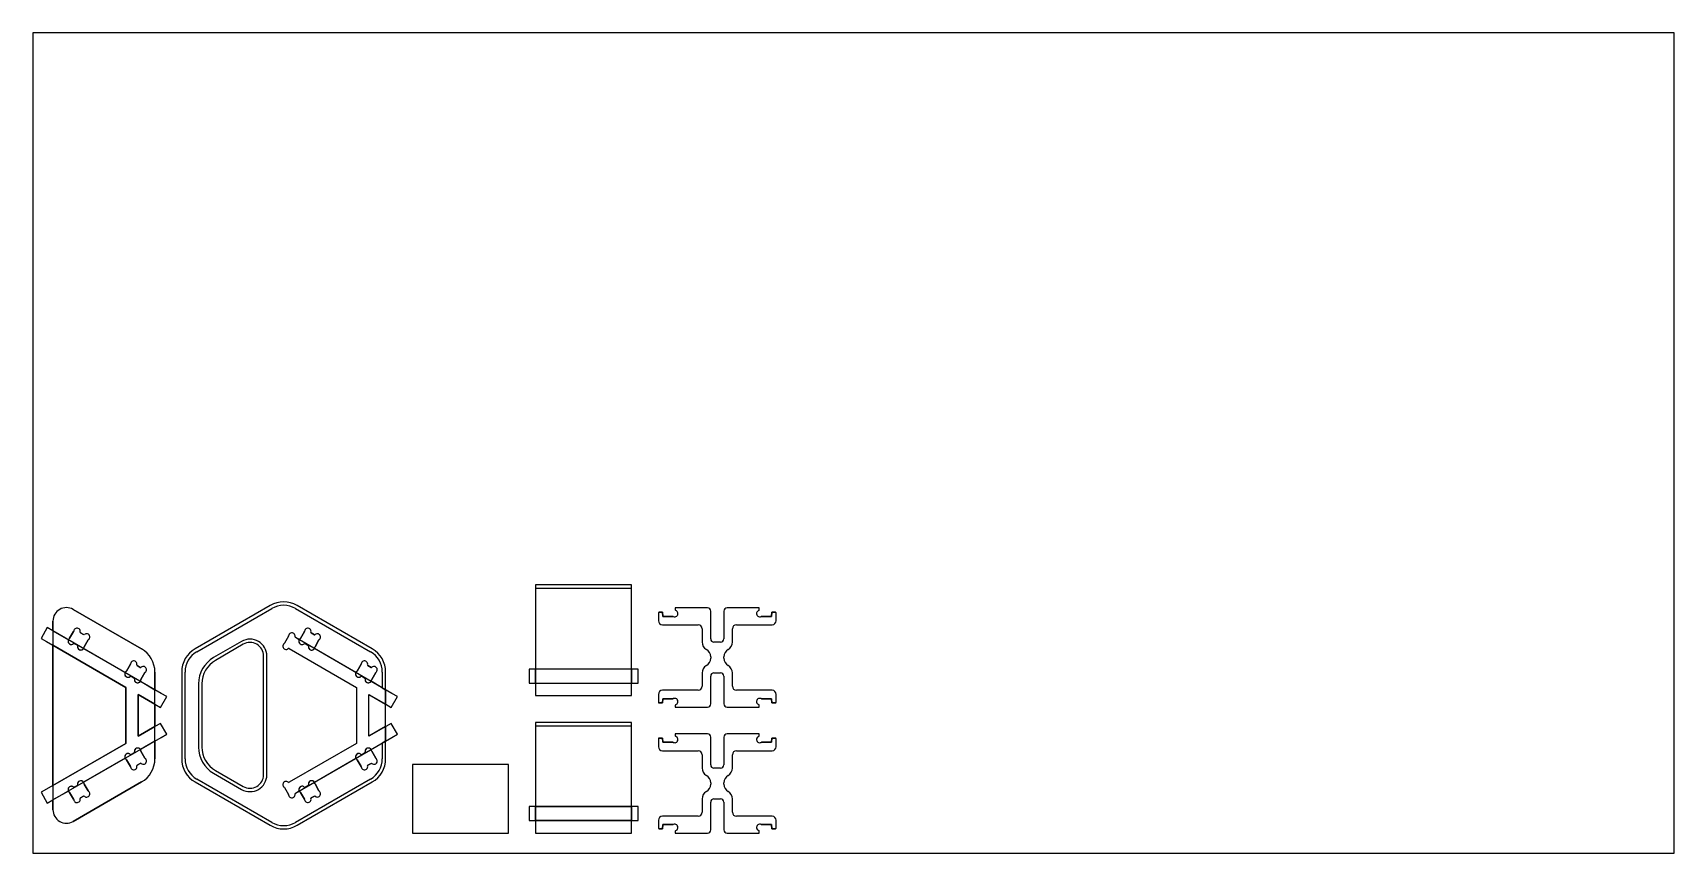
# Model space of a CAD drawing. Extents: x 0.2 to 96.2, y 0.1 to 48.1.
import ezdxf

# ---------------------------------------------------------------- set-up
doc = ezdxf.new("R2010")
doc.units = 0
doc.header["$MEASUREMENT"] = 0
doc.layers.get('0').update_dxf_attribs({"linetype": 'CONTINUOUS'})
for name, color, linetype in [('BOX_STOCK', 1, 'CONTINUOUS'), ('POCKETS', 171, 'CONTINUOUS'), ('PROFILES_INSIDE', 4, 'CONTINUOUS'), ('PROFILES_OUTSIDE', 6, 'CONTINUOUS')]:
    doc.layers.add(name, color=color, linetype=linetype)

msp = doc.modelspace()

# ---------------------------------------------------------------- linework, layer by layer
at = {"color": 7, "linetype": 'CONTINUOUS'}
for p, q in [((35.225, 15.818), (29.595, 15.818)), ((29.595, 15.818), (29.595, 15.621)), ((29.595, 15.621), (35.225, 15.621)), ((29.595, 15.621), (29.595, 10.89)), ((35.225, 15.621), (35.225, 15.818)), ((35.225, 10.89), (35.225, 15.621)), ((14.073, 14.613), (9.681, 12.077)), ((9.78, 11.906), (14.172, 14.442)), ((15.55, 14.442), (19.942, 11.906)), ((20.04, 12.077), (15.648, 14.613)), ((37.778, 14.467), (37.778, 14.363)), ((39.662, 14.467), (37.778, 14.467)), ((42.699, 14.467), (40.816, 14.467)), ((42.699, 14.363), (42.699, 14.467)), ((1.358, 13.128), (1.358, 13.703)), ((2.539, 14.385), (6.538, 12.077)), ((36.794, 14.181), (36.794, 13.719)), ((36.833, 14.221), (37.04, 14.221)), ((37.03, 13.482), (39.117, 13.482)), ((37.04, 14.221), (37.056, 13.974)), ((37.056, 13.974), (37.65, 13.974)), ((39.853, 12.659), (39.853, 14.276)), ((40.625, 14.276), (40.625, 12.659)), ((41.361, 13.482), (43.448, 13.482)), ((42.828, 13.974), (43.422, 13.974)), ((43.422, 13.974), (43.437, 14.221)), ((43.437, 14.221), (43.644, 14.221)), ((43.684, 13.719), (43.684, 14.181)), ((1.358, 13.128), (2.263, 12.606)), ((1.358, 13.128), (1.358, 12.279)), ((2.336, 12.689), (2.568, 13.092)), ((2.969, 13.009), (3.149, 12.905)), ((3.421, 12.599), (3.188, 12.196)), ((12.4, 12.51), (10.764, 11.565)), ((15.146, 12.815), (14.907, 12.4)), ((15.77, 12.603), (15.546, 12.732)), ((15.843, 12.686), (16.076, 13.089)), ((16.476, 13.006), (16.656, 12.902)), ((16.928, 12.597), (16.695, 12.194)), ((39.353, 13.246), (39.353, 12.468)), ((41.125, 12.468), (41.125, 13.246)), ((1.358, 4.076), (1.358, 12.279)), ((5.619, 9.819), (1.358, 12.279)), ((2.608, 12.383), (2.788, 12.279)), ((3.153, 12.092), (5.585, 10.687)), ((12.499, 12.34), (10.863, 11.395)), ((13.68, 4.697), (13.68, 11.658)), ((13.876, 4.697), (13.876, 11.658)), ((15.179, 12.095), (19.121, 9.819)), ((16.115, 12.38), (16.295, 12.277)), ((19.088, 10.687), (16.66, 12.089)), ((39.853, 11.602), (39.853, 11.526)), ((40.434, 12.468), (40.044, 12.468)), ((40.625, 11.526), (40.625, 11.602)), ((5.658, 10.77), (5.891, 11.173)), ((6.291, 11.09), (6.471, 10.986)), ((6.743, 10.681), (6.511, 10.278)), ((7.325, 10.713), (7.325, 9.683)), ((8.894, 10.713), (8.894, 5.642)), ((9.091, 5.642), (9.091, 10.713)), ((19.161, 10.77), (19.393, 11.173)), ((19.794, 11.09), (19.974, 10.986)), ((20.246, 10.681), (20.013, 10.278)), ((20.631, 10.713), (20.631, 9.797)), ((20.827, 9.683), (20.827, 10.713)), ((35.225, 10.89), (29.595, 10.89)), ((29.595, 10.065), (29.595, 10.89)), ((35.225, 10.89), (35.225, 10.065)), ((39.353, 10.66), (39.353, 9.882)), ((40.044, 10.66), (40.434, 10.66)), ((41.125, 9.882), (41.125, 10.66)), ((5.619, 6.536), (5.619, 9.819)), ((5.93, 10.465), (6.11, 10.361)), ((6.475, 10.174), (7.325, 9.683)), ((7.325, 8.834), (7.325, 9.683)), ((9.878, 10.031), (9.878, 6.324)), ((10.075, 10.031), (10.075, 6.324)), ((19.121, 9.819), (19.121, 6.536)), ((19.433, 10.465), (19.613, 10.361)), ((20.631, 9.797), (19.978, 10.174)), ((20.631, 9.797), (20.827, 9.683)), ((20.827, 9.683), (20.827, 8.834)), ((29.595, 10.065), (29.595, 9.337)), ((29.595, 10.065), (35.225, 10.065)), ((35.225, 9.337), (35.225, 10.065)), ((39.117, 9.646), (37.03, 9.646)), ((39.853, 8.852), (39.853, 10.469)), ((40.625, 10.469), (40.625, 8.852)), ((43.448, 9.646), (41.361, 9.646)), ((6.341, 9.402), (6.341, 6.953)), ((7.325, 8.834), (6.341, 9.402)), ((7.325, 8.834), (7.325, 7.521)), ((19.843, 9.402), (20.827, 8.834)), ((19.843, 6.953), (19.843, 9.402)), ((20.827, 7.521), (20.827, 8.834)), ((29.595, 9.337), (35.225, 9.337)), ((36.794, 9.41), (36.794, 8.947)), ((37.04, 8.908), (36.833, 8.908)), ((37.056, 9.154), (37.04, 8.908)), ((37.65, 9.154), (37.056, 9.154)), ((37.778, 8.765), (37.778, 8.661)), ((37.778, 8.661), (39.662, 8.661)), ((40.816, 8.661), (42.699, 8.661)), ((42.699, 8.661), (42.699, 8.765)), ((43.422, 9.154), (42.828, 9.154)), ((43.437, 8.908), (43.422, 9.154)), ((43.644, 8.908), (43.437, 8.908)), ((43.684, 8.947), (43.684, 9.41)), ((35.225, 7.768), (29.595, 7.768)), ((29.595, 7.768), (29.595, 7.571)), ((35.225, 7.571), (35.225, 7.768)), ((6.341, 6.953), (7.325, 7.521)), ((7.325, 6.672), (7.325, 7.521)), ((20.827, 7.521), (19.843, 6.953)), ((20.827, 7.521), (20.827, 6.672)), ((29.595, 7.571), (35.225, 7.571)), ((29.595, 7.571), (29.595, 2.84)), ((35.225, 2.84), (35.225, 7.571)), ((36.794, 6.807), (36.794, 6.345)), ((36.833, 6.847), (37.04, 6.847)), ((37.04, 6.847), (37.056, 6.601)), ((37.778, 7.093), (37.778, 6.989)), ((39.662, 7.093), (37.778, 7.093)), ((39.853, 5.285), (39.853, 6.902)), ((40.625, 6.902), (40.625, 5.285)), ((42.699, 7.093), (40.816, 7.093)), ((42.699, 6.989), (42.699, 7.093)), ((43.422, 6.601), (43.437, 6.847)), ((43.437, 6.847), (43.644, 6.847)), ((43.684, 6.345), (43.684, 6.807)), ((1.358, 4.076), (5.619, 6.536)), ((6.11, 5.994), (5.93, 5.89)), ((7.325, 6.672), (6.475, 6.181)), ((6.511, 6.077), (6.743, 5.674)), ((7.325, 6.672), (7.325, 5.642)), ((19.121, 6.536), (15.179, 4.26)), ((19.613, 5.994), (19.433, 5.89)), ((19.978, 6.181), (20.631, 6.558)), ((20.013, 6.077), (20.246, 5.674)), ((20.827, 6.672), (20.631, 6.558)), ((20.631, 6.558), (20.631, 5.642)), ((20.827, 5.642), (20.827, 6.672)), ((37.03, 6.108), (39.117, 6.108)), ((37.056, 6.601), (37.65, 6.601)), ((39.353, 5.872), (39.353, 5.094)), ((41.125, 5.094), (41.125, 5.872)), ((41.361, 6.108), (43.448, 6.108)), ((42.828, 6.601), (43.422, 6.601)), ((5.585, 5.667), (3.153, 4.263)), ((5.891, 5.181), (5.658, 5.584)), ((6.471, 5.368), (6.291, 5.264)), ((10.863, 4.96), (12.499, 4.015)), ((16.66, 4.266), (19.088, 5.667)), ((19.393, 5.181), (19.161, 5.584)), ((19.974, 5.368), (19.794, 5.264)), ((28.026, 5.295), (22.396, 5.295)), ((22.396, 5.295), (22.396, 1.288)), ((28.026, 1.288), (28.026, 5.295)), ((40.434, 5.094), (40.044, 5.094)), ((1.358, 4.076), (1.358, 3.227)), ((6.538, 4.278), (2.539, 1.97)), ((2.788, 4.075), (2.608, 3.972)), ((3.188, 4.158), (3.421, 3.755)), ((9.681, 4.278), (14.073, 1.742)), ((14.172, 1.913), (9.78, 4.448)), ((10.764, 4.789), (12.4, 3.845)), ((14.907, 3.954), (15.146, 3.54)), ((19.942, 4.448), (15.55, 1.913)), ((15.648, 1.742), (20.04, 4.278)), ((16.295, 4.078), (16.115, 3.974)), ((16.695, 4.161), (16.928, 3.758)), ((39.853, 4.228), (39.853, 4.152)), ((40.625, 4.152), (40.625, 4.228)), ((2.263, 3.749), (1.358, 3.227)), ((1.358, 2.651), (1.358, 3.227)), ((2.568, 3.263), (2.336, 3.666)), ((3.149, 3.45), (2.969, 3.346)), ((15.546, 3.623), (15.77, 3.752)), ((16.076, 3.266), (15.843, 3.669)), ((16.656, 3.453), (16.476, 3.349)), ((39.353, 3.286), (39.353, 2.508)), ((39.853, 1.478), (39.853, 3.095)), ((40.044, 3.286), (40.434, 3.286)), ((40.625, 3.095), (40.625, 1.478)), ((41.125, 2.508), (41.125, 3.286)), ((29.595, 2.84), (35.225, 2.84)), ((29.595, 2.015), (29.595, 2.84)), ((29.595, 2.015), (29.595, 1.288)), ((35.225, 2.015), (29.595, 2.015)), ((35.225, 2.84), (35.225, 2.015)), ((35.225, 1.288), (35.225, 2.015)), ((36.794, 2.036), (36.794, 1.573)), ((39.117, 2.272), (37.03, 2.272)), ((43.448, 2.272), (41.361, 2.272)), ((43.684, 1.573), (43.684, 2.036)), ((22.396, 1.288), (28.026, 1.288)), ((29.595, 1.288), (35.225, 1.288)), ((37.04, 1.534), (36.833, 1.534)), ((37.056, 1.78), (37.04, 1.534)), ((37.65, 1.78), (37.056, 1.78)), ((37.778, 1.391), (37.778, 1.288)), ((37.778, 1.288), (39.662, 1.288)), ((40.816, 1.288), (42.699, 1.288)), ((42.699, 1.288), (42.699, 1.391)), ((43.422, 1.78), (42.828, 1.78)), ((43.437, 1.534), (43.422, 1.78)), ((43.644, 1.534), (43.437, 1.534))]:
    msp.add_line(p, q, dxfattribs=at)
for centre, radius, start, end in [((2.146, 13.703), 0.787, 60, 180), ((14.861, 13.249), 1.575, 60, 120), ((14.861, 13.249), 1.378, 60, 120), ((39.662, 14.276), 0.191, 0, 90), ((40.816, 14.276), 0.191, 90, 180), ((36.833, 14.181), 0.0394, 90, 180), ((37.03, 13.719), 0.236, 180, 270), ((37.65, 13.935), 0.0394, 64.7126, 90), ((37.748, 14.143), 0.191, 244.7126, 72.45876), ((37.818, 14.363), 0.0394, 180, 252.45876), ((39.117, 13.246), 0.236, 0, 90), ((41.361, 13.246), 0.236, 90, 180), ((42.73, 14.143), 0.191, 107.54124, 295.2874), ((42.66, 14.363), 0.0394, 287.54124, 0), ((42.828, 13.935), 0.0394, 90, 115.2874), ((43.448, 13.719), 0.236, 270, 0), ((43.644, 14.181), 0.0394, 0, 90), ((2.433, 12.519), 0.191, 152.98451, 312.45876), ((2.433, 12.519), 0.191, 124.7126, 152.98451), ((2.302, 12.708), 0.0394, 304.7126, 330), ((2.534, 13.111), 0.0394, 330, 355.28738), ((2.764, 13.092), 0.191, 347.54124, 175.28738), ((2.989, 13.043), 0.0394, 167.54124, 240.00002), ((3.168, 12.939), 0.0394, 240.00002, 312.45876), ((3.324, 12.769), 0.191, 304.71263, 132.45876), ((3.455, 12.58), 0.0394, 124.71263, 150), ((12.892, 11.658), 0.984, 0, 120), ((15.112, 12.835), 0.0394, 330, 355.2874), ((15.341, 12.816), 0.191, 347.54124, 175.2874), ((15.566, 12.766), 0.0394, 167.54124, 240), ((15.94, 12.516), 0.191, 152.98451, 312.45876), ((15.94, 12.516), 0.191, 124.7126, 152.98451), ((15.809, 12.705), 0.0394, 304.7126, 330), ((16.042, 13.108), 0.0394, 330, 355.28738), ((16.271, 13.089), 0.191, 347.54124, 175.28738), ((16.496, 13.04), 0.0394, 167.54124, 240.00002), ((16.676, 12.936), 0.0394, 240.00002, 312.45876), ((16.831, 12.766), 0.191, 304.71263, 132.45876), ((16.962, 12.577), 0.0394, 124.71263, 150), ((40.044, 12.659), 0.191, 180, 270), ((40.434, 12.659), 0.191, 270, 0), ((2.588, 12.349), 0.0394, 60.00002, 132.45876), ((2.768, 12.245), 0.0394, 347.54124, 60.00002), ((2.993, 12.196), 0.191, 167.54124, 327.01547), ((2.993, 12.196), 0.191, 327.01547, 355.2874), ((3.222, 12.177), 0.0394, 150, 175.2874), ((5.75, 10.713), 1.575, 0, 60), ((10.469, 10.713), 1.575, 120, 180), ((10.469, 10.713), 1.378, 120, 180), ((11.65, 10.031), 1.772, 120, 180), ((12.892, 11.658), 0.787, 0, 120), ((15.004, 12.231), 0.191, 124.7126, 312.45876), ((14.873, 12.42), 0.0394, 304.7126, 330), ((15.159, 12.061), 0.0394, 60, 132.45876), ((16.095, 12.346), 0.0394, 60.00002, 132.45876), ((16.275, 12.242), 0.0394, 347.54124, 60.00002), ((16.5, 12.193), 0.191, 167.54124, 327.01547), ((16.5, 12.193), 0.191, 327.01547, 355.2874), ((16.729, 12.174), 0.0394, 150, 175.2874), ((19.253, 10.713), 1.378, 0, 60), ((19.253, 10.713), 1.575, 0, 60), ((39.853, 12.468), 0.5, 180, 240), ((39.353, 11.602), 0.5, 0, 60), ((41.125, 11.602), 0.5, 120, 180), ((40.625, 12.468), 0.5, 300, 0), ((5.755, 10.601), 0.191, 152.98451, 312.45876), ((5.755, 10.601), 0.191, 124.7126, 152.98451), ((5.624, 10.79), 0.0394, 304.7126, 330), ((5.857, 11.193), 0.0394, 330, 355.28738), ((6.086, 11.174), 0.191, 347.54124, 175.28738), ((6.311, 11.124), 0.0394, 167.54124, 240.00002), ((6.491, 11.021), 0.0394, 240.00002, 312.45876), ((6.646, 10.851), 0.191, 304.71263, 132.45876), ((6.777, 10.661), 0.0394, 124.71263, 150), ((11.65, 10.031), 1.575, 120, 180), ((19.258, 10.601), 0.191, 152.98451, 312.45876), ((19.258, 10.601), 0.191, 124.7126, 152.98451), ((19.127, 10.79), 0.0394, 304.7126, 330), ((19.359, 11.193), 0.0394, 330, 355.28738), ((19.589, 11.174), 0.191, 347.54124, 175.28738), ((19.813, 11.124), 0.0394, 167.54124, 240.00002), ((19.993, 11.021), 0.0394, 240.00002, 312.45876), ((20.149, 10.851), 0.191, 304.71263, 132.45876), ((20.28, 10.661), 0.0394, 124.71263, 150), ((39.853, 10.66), 0.5, 120, 180), ((39.353, 11.526), 0.5, 300, 0), ((40.044, 10.469), 0.191, 90, 180), ((40.434, 10.469), 0.191, 0, 90), ((41.125, 11.526), 0.5, 180, 240), ((40.625, 10.66), 0.5, 0, 60), ((5.911, 10.431), 0.0394, 60.00002, 132.45876), ((6.09, 10.327), 0.0394, 347.54124, 60.00002), ((6.315, 10.277), 0.191, 167.54124, 327.01547), ((6.315, 10.277), 0.191, 327.01547, 355.2874), ((6.545, 10.258), 0.0394, 150, 175.2874), ((19.413, 10.431), 0.0394, 60.00002, 132.45876), ((19.593, 10.327), 0.0394, 347.54124, 60.00002), ((19.818, 10.277), 0.191, 167.54124, 327.01547), ((19.818, 10.277), 0.191, 327.01547, 355.2874), ((20.047, 10.258), 0.0394, 150, 175.2874), ((37.03, 9.41), 0.236, 90, 180), ((39.117, 9.882), 0.236, 270, 0), ((41.361, 9.882), 0.236, 180, 270), ((43.448, 9.41), 0.236, 0, 90), ((36.833, 8.947), 0.0394, 180, 270), ((37.65, 9.193), 0.0394, 270, 295.2874), ((37.748, 8.985), 0.191, 287.54124, 115.2874), ((37.818, 8.765), 0.0394, 107.54124, 180), ((39.662, 8.852), 0.191, 270, 0), ((40.816, 8.852), 0.191, 180, 270), ((42.73, 8.985), 0.191, 64.7126, 252.45876), ((42.66, 8.765), 0.0394, 0, 72.45876), ((42.828, 9.193), 0.0394, 244.7126, 270), ((43.644, 8.947), 0.0394, 270, 0), ((36.833, 6.807), 0.0394, 90, 180), ((37.748, 6.769), 0.191, 244.7126, 72.45876), ((37.818, 6.989), 0.0394, 180, 252.45876), ((39.662, 6.902), 0.191, 0, 90), ((40.816, 6.902), 0.191, 90, 180), ((42.73, 6.769), 0.191, 107.54124, 295.2874), ((42.66, 6.989), 0.0394, 287.54124, 0), ((43.644, 6.807), 0.0394, 0, 90), ((5.755, 5.754), 0.191, 47.54124, 207.01547), ((5.911, 5.924), 0.0394, 227.54124, 300.00002), ((6.09, 6.028), 0.0394, 300.00002, 12.45876), ((6.315, 6.077), 0.191, 32.98451, 192.45876), ((6.315, 6.077), 0.191, 4.71263, 32.98451), ((6.545, 6.096), 0.0394, 184.71263, 210), ((11.65, 6.324), 1.772, 180, 240), ((11.65, 6.324), 1.575, 180, 240), ((19.258, 5.754), 0.191, 47.54124, 207.01547), ((19.413, 5.924), 0.0394, 227.54124, 300.00002), ((19.593, 6.028), 0.0394, 300.00002, 12.45876), ((19.818, 6.077), 0.191, 32.98451, 192.45876), ((19.818, 6.077), 0.191, 4.71263, 32.98451), ((20.047, 6.096), 0.0394, 184.71263, 210), ((37.03, 6.345), 0.236, 180, 270), ((37.65, 6.561), 0.0394, 64.7126, 90), ((39.117, 5.872), 0.236, 0, 90), ((41.361, 5.872), 0.236, 90, 180), ((42.828, 6.561), 0.0394, 90, 115.2874), ((43.448, 6.345), 0.236, 270, 0), ((5.755, 5.754), 0.191, 207.01547, 235.28738), ((5.624, 5.565), 0.0394, 30, 55.28738), ((5.857, 5.162), 0.0394, 4.7126, 30), ((6.086, 5.181), 0.191, 184.7126, 12.45876), ((6.311, 5.23), 0.0394, 120.00002, 192.45876), ((6.491, 5.334), 0.0394, 47.54124, 120.00002), ((6.646, 5.504), 0.191, 227.54124, 55.2874), ((5.75, 5.642), 1.575, 300, 0), ((6.777, 5.693), 0.0394, 210, 235.2874), ((10.469, 5.642), 1.575, 180, 240), ((10.469, 5.642), 1.378, 180, 240), ((19.258, 5.754), 0.191, 207.01547, 235.28738), ((19.127, 5.565), 0.0394, 30, 55.28738), ((19.359, 5.162), 0.0394, 4.7126, 30), ((19.589, 5.181), 0.191, 184.7126, 12.45876), ((19.813, 5.23), 0.0394, 120.00002, 192.45876), ((19.253, 5.642), 1.378, 300, 0), ((19.993, 5.334), 0.0394, 47.54124, 120.00002), ((20.149, 5.504), 0.191, 227.54124, 55.2874), ((19.253, 5.642), 1.575, 300, 0), ((20.28, 5.693), 0.0394, 210, 235.2874), ((39.853, 5.094), 0.5, 180, 240), ((40.044, 5.285), 0.191, 180, 270), ((40.434, 5.285), 0.191, 270, 0), ((40.625, 5.094), 0.5, 300, 0), ((2.433, 3.836), 0.191, 47.54124, 207.01547), ((2.588, 4.006), 0.0394, 227.54124, 300.00002), ((2.768, 4.109), 0.0394, 300.00002, 12.45876), ((2.993, 4.159), 0.191, 32.98451, 192.45876), ((2.993, 4.159), 0.191, 4.71263, 32.98451), ((3.222, 4.178), 0.0394, 184.71263, 210), ((12.892, 4.697), 0.984, 240, 0), ((12.892, 4.697), 0.787, 240, 0), ((15.004, 4.124), 0.191, 47.54124, 235.2874), ((14.873, 3.935), 0.0394, 30, 55.2874), ((15.159, 4.294), 0.0394, 227.54124, 300), ((15.94, 3.839), 0.191, 47.54124, 207.01547), ((16.095, 4.008), 0.0394, 227.54124, 300.00002), ((16.275, 4.112), 0.0394, 300.00002, 12.45876), ((16.5, 4.162), 0.191, 32.98451, 192.45876), ((16.5, 4.162), 0.191, 4.71263, 32.98451), ((16.729, 4.181), 0.0394, 184.71263, 210), ((39.353, 4.228), 0.5, 0, 60), ((39.353, 4.152), 0.5, 300, 0), ((41.125, 4.228), 0.5, 120, 180), ((41.125, 4.152), 0.5, 180, 240), ((2.433, 3.836), 0.191, 207.01547, 235.28738), ((2.302, 3.647), 0.0394, 30, 55.28738), ((2.534, 3.244), 0.0394, 4.7126, 30), ((2.764, 3.262), 0.191, 184.7126, 12.45876), ((2.989, 3.312), 0.0394, 120.00002, 192.45876), ((3.168, 3.416), 0.0394, 47.54124, 120.00002), ((3.324, 3.586), 0.191, 227.54124, 55.2874), ((3.455, 3.775), 0.0394, 210, 235.2874), ((15.112, 3.52), 0.0394, 4.7126, 30), ((15.341, 3.539), 0.191, 184.7126, 12.45876), ((15.566, 3.589), 0.0394, 120, 192.45876), ((15.94, 3.839), 0.191, 207.01547, 235.28738), ((15.809, 3.649), 0.0394, 30, 55.28738), ((16.042, 3.246), 0.0394, 4.7126, 30), ((16.271, 3.265), 0.191, 184.7126, 12.45876), ((16.496, 3.315), 0.0394, 120.00002, 192.45876), ((16.676, 3.419), 0.0394, 47.54124, 120.00002), ((16.831, 3.589), 0.191, 227.54124, 55.2874), ((16.962, 3.778), 0.0394, 210, 235.2874), ((39.853, 3.286), 0.5, 120, 180), ((40.044, 3.095), 0.191, 90, 180), ((40.434, 3.095), 0.191, 0, 90), ((40.625, 3.286), 0.5, 0, 60), ((2.146, 2.651), 0.787, 180, 300), ((37.03, 2.036), 0.236, 90, 180), ((39.117, 2.508), 0.236, 270, 0), ((41.361, 2.508), 0.236, 180, 270), ((43.448, 2.036), 0.236, 0, 90), ((14.861, 3.106), 1.575, 240, 300), ((14.861, 3.106), 1.378, 240, 300), ((36.833, 1.573), 0.0394, 180, 270), ((37.65, 1.819), 0.0394, 270, 295.2874), ((37.748, 1.611), 0.191, 287.54124, 115.2874), ((37.818, 1.391), 0.0394, 107.54124, 180), ((39.662, 1.478), 0.191, 270, 0), ((40.816, 1.478), 0.191, 180, 270), ((42.73, 1.611), 0.191, 64.7126, 252.45876), ((42.66, 1.391), 0.0394, 0, 72.45876), ((42.828, 1.819), 0.0394, 244.7126, 270), ((43.644, 1.573), 0.0394, 270, 0)]:
    msp.add_arc(centre, radius, start, end, dxfattribs=at)
at = {"layer": 'BOX_STOCK'}
for p, q in [((96.243, 48.141), (0.18, 48.141)), ((0.18, 48.141), (0.18, 0.109)), ((96.243, 0.109), (96.243, 48.141)), ((0.18, 0.109), (96.243, 0.109))]:
    msp.add_line(p, q, dxfattribs=at)
at = {"layer": 'POCKETS'}
for p, q in [((1.029, 13.318), (0.661, 12.681)), ((0.661, 12.681), (0.986, 12.494)), ((0.986, 12.494), (5.619, 9.819)), ((1.353, 13.131), (1.029, 13.318)), ((7.698, 9.468), (1.353, 13.131)), ((15.146, 12.815), (14.907, 12.4)), ((21.2, 9.468), (15.546, 12.732)), ((15.179, 12.095), (19.121, 9.819)), ((35.6, 10.89), (29.22, 10.89)), ((29.22, 10.89), (29.22, 10.065)), ((35.6, 10.065), (35.6, 10.89)), ((5.619, 9.819), (5.619, 6.536)), ((19.121, 9.819), (19.121, 6.536)), ((29.22, 10.065), (35.6, 10.065)), ((6.341, 9.402), (7.33, 8.831)), ((6.341, 6.953), (6.341, 9.402)), ((7.33, 8.831), (7.655, 8.643)), ((7.655, 8.643), (8.023, 9.28)), ((8.023, 9.28), (7.698, 9.468)), ((19.843, 6.953), (19.843, 9.402)), ((19.843, 9.402), (20.832, 8.831)), ((20.832, 8.831), (21.157, 8.643)), ((21.157, 8.643), (21.525, 9.28)), ((21.525, 9.28), (21.2, 9.468)), ((7.655, 7.711), (7.33, 7.524)), ((8.023, 7.075), (7.655, 7.711)), ((21.157, 7.711), (20.832, 7.524)), ((21.525, 7.074), (21.157, 7.711)), ((1.353, 3.224), (7.698, 6.887)), ((7.33, 7.524), (6.341, 6.953)), ((7.698, 6.887), (8.023, 7.075)), ((15.546, 3.623), (21.2, 6.887)), ((20.832, 7.524), (19.843, 6.953)), ((21.2, 6.887), (21.525, 7.074)), ((5.619, 6.536), (0.986, 3.861)), ((19.121, 6.536), (15.179, 4.26)), ((0.986, 3.861), (0.661, 3.674)), ((14.907, 3.954), (15.146, 3.54)), ((0.661, 3.674), (1.029, 3.037)), ((1.029, 3.037), (1.353, 3.224)), ((35.6, 2.84), (29.22, 2.84)), ((29.22, 2.84), (29.22, 2.015)), ((29.22, 2.015), (35.6, 2.015)), ((35.6, 2.015), (35.6, 2.84))]:
    msp.add_line(p, q, dxfattribs=at)
for centre, radius, start, end in [((15.112, 12.835), 0.0394, 330, 355.2874), ((15.341, 12.816), 0.191, 347.54124, 175.2874), ((15.566, 12.766), 0.0394, 167.54124, 240), ((15.004, 12.231), 0.191, 124.7126, 312.45876), ((14.873, 12.42), 0.0394, 304.7126, 330), ((15.159, 12.061), 0.0394, 60, 132.45876), ((15.004, 4.124), 0.191, 47.54124, 235.2874), ((14.873, 3.935), 0.0394, 30, 55.2874), ((15.159, 4.294), 0.0394, 227.54124, 300), ((15.112, 3.52), 0.0394, 4.7126, 30), ((15.341, 3.539), 0.191, 184.7126, 12.45876), ((15.566, 3.589), 0.0394, 120, 192.45876)]:
    msp.add_arc(centre, radius, start, end, dxfattribs=at)
at = {"layer": 'PROFILES_INSIDE'}
for p, q in [((2.568, 13.092), (2.336, 12.689)), ((3.149, 12.905), (2.969, 13.009)), ((3.188, 12.196), (3.421, 12.599)), ((16.076, 13.089), (15.843, 12.686)), ((16.656, 12.902), (16.476, 13.006)), ((16.695, 12.194), (16.928, 12.597)), ((2.608, 12.383), (2.788, 12.279)), ((12.499, 12.34), (10.863, 11.395)), ((13.68, 4.697), (13.68, 11.658)), ((16.115, 12.38), (16.295, 12.277)), ((5.891, 11.173), (5.658, 10.77)), ((6.471, 10.986), (6.291, 11.09)), ((6.511, 10.278), (6.743, 10.681)), ((19.393, 11.173), (19.161, 10.77)), ((19.974, 10.986), (19.794, 11.09)), ((20.013, 10.278), (20.246, 10.681)), ((5.93, 10.465), (6.11, 10.361)), ((10.075, 10.031), (10.075, 6.324)), ((19.433, 10.465), (19.613, 10.361)), ((6.11, 5.994), (5.93, 5.89)), ((6.743, 5.674), (6.511, 6.077)), ((19.613, 5.994), (19.433, 5.89)), ((20.246, 5.674), (20.013, 6.077)), ((5.658, 5.584), (5.891, 5.181)), ((6.291, 5.264), (6.471, 5.368)), ((10.863, 4.96), (12.499, 4.015)), ((19.161, 5.584), (19.393, 5.181)), ((19.794, 5.264), (19.974, 5.368)), ((2.788, 4.075), (2.608, 3.972)), ((3.421, 3.755), (3.188, 4.158)), ((16.295, 4.078), (16.115, 3.974)), ((16.928, 3.758), (16.695, 4.161)), ((2.336, 3.666), (2.568, 3.263)), ((2.969, 3.346), (3.149, 3.45)), ((15.843, 3.669), (16.076, 3.266)), ((16.476, 3.349), (16.656, 3.453))]:
    msp.add_line(p, q, dxfattribs=at)
for centre, radius, start, end in [((2.433, 12.519), 0.191, 124.7126, 312.45876), ((2.302, 12.708), 0.0394, 304.7126, 330), ((2.534, 13.111), 0.0394, 330, 355.28738), ((2.764, 13.092), 0.191, 347.54124, 175.28738), ((2.989, 13.043), 0.0394, 167.54124, 240.00002), ((3.168, 12.939), 0.0394, 240.00002, 312.45876), ((3.324, 12.769), 0.191, 304.71263, 132.45876), ((3.455, 12.58), 0.0394, 124.71263, 150), ((15.94, 12.516), 0.191, 124.7126, 312.45876), ((15.809, 12.705), 0.0394, 304.7126, 330), ((16.042, 13.108), 0.0394, 330, 355.28738), ((16.271, 13.089), 0.191, 347.54124, 175.28738), ((16.496, 13.04), 0.0394, 167.54124, 240.00002), ((16.676, 12.936), 0.0394, 240.00002, 312.45876), ((16.831, 12.766), 0.191, 304.71263, 132.45876), ((16.962, 12.577), 0.0394, 124.71263, 150), ((2.588, 12.349), 0.0394, 60.00002, 132.45876), ((2.768, 12.245), 0.0394, 347.54124, 60.00002), ((2.993, 12.196), 0.191, 167.54124, 355.2874), ((3.222, 12.177), 0.0394, 150, 175.2874), ((12.892, 11.658), 0.787, 0, 120), ((16.095, 12.346), 0.0394, 60.00002, 132.45876), ((16.275, 12.242), 0.0394, 347.54124, 60.00002), ((16.5, 12.193), 0.191, 167.54124, 355.2874), ((16.729, 12.174), 0.0394, 150, 175.2874), ((5.755, 10.601), 0.191, 124.7126, 312.45876), ((5.624, 10.79), 0.0394, 304.7126, 330), ((5.857, 11.193), 0.0394, 330, 355.28738), ((6.086, 11.174), 0.191, 347.54124, 175.28738), ((6.311, 11.124), 0.0394, 167.54124, 240.00002), ((6.491, 11.021), 0.0394, 240.00002, 312.45876), ((6.646, 10.851), 0.191, 304.71263, 132.45876), ((6.777, 10.661), 0.0394, 124.71263, 150), ((11.65, 10.031), 1.575, 120, 180), ((19.258, 10.601), 0.191, 124.7126, 312.45876), ((19.127, 10.79), 0.0394, 304.7126, 330), ((19.359, 11.193), 0.0394, 330, 355.28738), ((19.589, 11.174), 0.191, 347.54124, 175.28738), ((19.813, 11.124), 0.0394, 167.54124, 240.00002), ((19.993, 11.021), 0.0394, 240.00002, 312.45876), ((20.149, 10.851), 0.191, 304.71263, 132.45876), ((20.28, 10.661), 0.0394, 124.71263, 150), ((5.911, 10.431), 0.0394, 60.00002, 132.45876), ((6.09, 10.327), 0.0394, 347.54124, 60.00002), ((6.315, 10.277), 0.191, 167.54124, 355.2874), ((6.545, 10.258), 0.0394, 150, 175.2874), ((19.413, 10.431), 0.0394, 60.00002, 132.45876), ((19.593, 10.327), 0.0394, 347.54124, 60.00002), ((19.818, 10.277), 0.191, 167.54124, 355.2874), ((20.047, 10.258), 0.0394, 150, 175.2874), ((5.755, 5.754), 0.191, 47.54124, 235.28738), ((5.911, 5.924), 0.0394, 227.54124, 300.00002), ((6.09, 6.028), 0.0394, 300.00002, 12.45876), ((6.315, 6.077), 0.191, 4.71263, 192.45876), ((6.545, 6.096), 0.0394, 184.71263, 210), ((11.65, 6.324), 1.575, 180, 240), ((19.258, 5.754), 0.191, 47.54124, 235.28738), ((19.413, 5.924), 0.0394, 227.54124, 300.00002), ((19.593, 6.028), 0.0394, 300.00002, 12.45876), ((19.818, 6.077), 0.191, 4.71263, 192.45876), ((20.047, 6.096), 0.0394, 184.71263, 210), ((5.624, 5.565), 0.0394, 30, 55.28738), ((5.857, 5.162), 0.0394, 4.7126, 30), ((6.086, 5.181), 0.191, 184.7126, 12.45876), ((6.311, 5.23), 0.0394, 120.00002, 192.45876), ((6.491, 5.334), 0.0394, 47.54124, 120.00002), ((6.646, 5.504), 0.191, 227.54124, 55.2874), ((6.777, 5.693), 0.0394, 210, 235.2874), ((19.127, 5.565), 0.0394, 30, 55.28738), ((19.359, 5.162), 0.0394, 4.7126, 30), ((19.589, 5.181), 0.191, 184.7126, 12.45876), ((19.813, 5.23), 0.0394, 120.00002, 192.45876), ((19.993, 5.334), 0.0394, 47.54124, 120.00002), ((20.149, 5.504), 0.191, 227.54124, 55.2874), ((20.28, 5.693), 0.0394, 210, 235.2874), ((2.433, 3.836), 0.191, 47.54124, 235.28738), ((2.588, 4.006), 0.0394, 227.54124, 300.00002), ((2.768, 4.109), 0.0394, 300.00002, 12.45876), ((2.993, 4.159), 0.191, 4.71263, 192.45876), ((3.222, 4.178), 0.0394, 184.71263, 210), ((12.892, 4.697), 0.787, 240, 0), ((15.94, 3.839), 0.191, 47.54124, 235.28738), ((16.095, 4.008), 0.0394, 227.54124, 300.00002), ((16.275, 4.112), 0.0394, 300.00002, 12.45876), ((16.5, 4.162), 0.191, 4.71263, 192.45876), ((16.729, 4.181), 0.0394, 184.71263, 210), ((2.302, 3.647), 0.0394, 30, 55.28738), ((2.534, 3.244), 0.0394, 4.7126, 30), ((2.764, 3.262), 0.191, 184.7126, 12.45876), ((2.989, 3.312), 0.0394, 120.00002, 192.45876), ((3.168, 3.416), 0.0394, 47.54124, 120.00002), ((3.324, 3.586), 0.191, 227.54124, 55.2874), ((3.455, 3.775), 0.0394, 210, 235.2874), ((15.809, 3.649), 0.0394, 30, 55.28738), ((16.042, 3.246), 0.0394, 4.7126, 30), ((16.271, 3.265), 0.191, 184.7126, 12.45876), ((16.496, 3.315), 0.0394, 120.00002, 192.45876), ((16.676, 3.419), 0.0394, 47.54124, 120.00002), ((16.831, 3.589), 0.191, 227.54124, 55.2874), ((16.962, 3.778), 0.0394, 210, 235.2874)]:
    msp.add_arc(centre, radius, start, end, dxfattribs=at)
at = {"layer": 'PROFILES_OUTSIDE'}
for p, q in [((29.595, 15.818), (29.595, 9.337)), ((35.225, 15.818), (29.595, 15.818)), ((35.225, 9.337), (35.225, 15.818)), ((14.073, 14.613), (9.681, 12.077)), ((20.04, 12.077), (15.648, 14.613)), ((37.778, 14.467), (37.778, 14.363)), ((39.662, 14.467), (37.778, 14.467)), ((42.699, 14.467), (40.816, 14.467)), ((42.699, 14.363), (42.699, 14.467)), ((1.358, 13.703), (1.358, 2.651)), ((6.538, 12.077), (2.539, 14.385)), ((36.794, 14.181), (36.794, 13.719)), ((37.04, 14.221), (36.833, 14.221)), ((37.03, 13.482), (39.117, 13.482)), ((37.056, 13.974), (37.04, 14.221)), ((37.65, 13.974), (37.056, 13.974)), ((39.853, 12.659), (39.853, 14.276)), ((40.625, 14.276), (40.625, 12.659)), ((41.361, 13.482), (43.448, 13.482)), ((43.422, 13.974), (42.828, 13.974)), ((43.437, 14.221), (43.422, 13.974)), ((43.644, 14.221), (43.437, 14.221)), ((43.684, 13.719), (43.684, 14.181)), ((39.353, 13.246), (39.353, 12.468)), ((41.125, 12.468), (41.125, 13.246)), ((39.853, 11.602), (39.853, 11.526)), ((40.434, 12.468), (40.044, 12.468)), ((40.625, 11.526), (40.625, 11.602)), ((7.325, 5.642), (7.325, 10.713)), ((8.894, 10.713), (8.894, 5.642)), ((20.827, 5.642), (20.827, 10.713)), ((39.353, 10.66), (39.353, 9.882)), ((40.044, 10.66), (40.434, 10.66)), ((41.125, 9.882), (41.125, 10.66)), ((39.117, 9.646), (37.03, 9.646)), ((39.853, 8.852), (39.853, 10.469)), ((40.625, 10.469), (40.625, 8.852)), ((43.448, 9.646), (41.361, 9.646)), ((29.595, 9.337), (35.225, 9.337)), ((36.794, 9.41), (36.794, 8.947)), ((36.833, 8.908), (37.04, 8.908)), ((37.04, 8.908), (37.056, 9.154)), ((37.056, 9.154), (37.65, 9.154)), ((37.778, 8.765), (37.778, 8.661)), ((37.778, 8.661), (39.662, 8.661)), ((40.816, 8.661), (42.699, 8.661)), ((42.699, 8.661), (42.699, 8.765)), ((42.828, 9.154), (43.422, 9.154)), ((43.422, 9.154), (43.437, 8.908)), ((43.437, 8.908), (43.644, 8.908)), ((43.684, 8.947), (43.684, 9.41)), ((35.225, 7.768), (29.595, 7.768)), ((29.595, 7.768), (29.595, 1.288)), ((35.225, 1.288), (35.225, 7.768)), ((36.794, 6.807), (36.794, 6.345)), ((37.04, 6.847), (36.833, 6.847)), ((37.056, 6.601), (37.04, 6.847)), ((37.778, 7.093), (37.778, 6.989)), ((39.662, 7.093), (37.778, 7.093)), ((39.853, 5.285), (39.853, 6.902)), ((40.625, 6.902), (40.625, 5.285)), ((42.699, 7.093), (40.816, 7.093)), ((42.699, 6.989), (42.699, 7.093)), ((43.437, 6.847), (43.422, 6.601)), ((43.644, 6.847), (43.437, 6.847)), ((43.684, 6.345), (43.684, 6.807)), ((37.03, 6.108), (39.117, 6.108)), ((37.65, 6.601), (37.056, 6.601)), ((39.353, 5.872), (39.353, 5.094)), ((41.125, 5.094), (41.125, 5.872)), ((41.361, 6.108), (43.448, 6.108)), ((43.422, 6.601), (42.828, 6.601)), ((28.026, 5.295), (22.396, 5.295)), ((22.396, 5.295), (22.396, 1.288)), ((28.026, 1.288), (28.026, 5.295)), ((40.434, 5.094), (40.044, 5.094)), ((2.539, 1.97), (6.538, 4.278)), ((9.681, 4.278), (14.073, 1.742)), ((15.648, 1.742), (20.04, 4.278)), ((39.853, 4.228), (39.853, 4.152)), ((40.625, 4.152), (40.625, 4.228)), ((39.353, 3.286), (39.353, 2.508)), ((39.853, 1.478), (39.853, 3.095)), ((40.044, 3.286), (40.434, 3.286)), ((40.625, 3.095), (40.625, 1.478)), ((41.125, 2.508), (41.125, 3.286)), ((36.794, 2.036), (36.794, 1.573)), ((39.117, 2.272), (37.03, 2.272)), ((43.448, 2.272), (41.361, 2.272)), ((43.684, 1.573), (43.684, 2.036)), ((22.396, 1.288), (28.026, 1.288)), ((29.595, 1.288), (35.225, 1.288)), ((36.833, 1.534), (37.04, 1.534)), ((37.04, 1.534), (37.056, 1.78)), ((37.056, 1.78), (37.65, 1.78)), ((37.778, 1.391), (37.778, 1.288)), ((37.778, 1.288), (39.662, 1.288)), ((40.816, 1.288), (42.699, 1.288)), ((42.699, 1.288), (42.699, 1.391)), ((42.828, 1.78), (43.422, 1.78)), ((43.422, 1.78), (43.437, 1.534)), ((43.437, 1.534), (43.644, 1.534))]:
    msp.add_line(p, q, dxfattribs=at)
for centre, radius, start, end in [((2.146, 13.703), 0.787, 60, 180), ((14.861, 13.249), 1.575, 60, 120), ((39.662, 14.276), 0.191, 0, 90), ((40.816, 14.276), 0.191, 90, 180), ((36.833, 14.181), 0.0394, 90, 180), ((37.03, 13.719), 0.236, 180, 270), ((37.65, 13.935), 0.0394, 64.7126, 90), ((37.748, 14.143), 0.191, 244.7126, 72.45876), ((37.818, 14.363), 0.0394, 180, 252.45876), ((39.117, 13.246), 0.236, 0, 90), ((41.361, 13.246), 0.236, 90, 180), ((42.73, 14.143), 0.191, 107.54124, 295.2874), ((42.66, 14.363), 0.0394, 287.54124, 0), ((42.828, 13.935), 0.0394, 90, 115.2874), ((43.448, 13.719), 0.236, 270, 0), ((43.644, 14.181), 0.0394, 0, 90), ((40.044, 12.659), 0.191, 180, 270), ((40.434, 12.659), 0.191, 270, 0), ((5.75, 10.713), 1.575, 0, 60), ((10.469, 10.713), 1.575, 120, 180), ((19.253, 10.713), 1.575, 0, 60), ((39.853, 12.468), 0.5, 180, 240), ((39.353, 11.602), 0.5, 0, 60), ((41.125, 11.602), 0.5, 120, 180), ((40.625, 12.468), 0.5, 300, 0), ((39.853, 10.66), 0.5, 120, 180), ((39.353, 11.526), 0.5, 300, 0), ((40.044, 10.469), 0.191, 90, 180), ((40.434, 10.469), 0.191, 0, 90), ((41.125, 11.526), 0.5, 180, 240), ((40.625, 10.66), 0.5, 0, 60), ((37.03, 9.41), 0.236, 90, 180), ((39.117, 9.882), 0.236, 270, 0), ((41.361, 9.882), 0.236, 180, 270), ((43.448, 9.41), 0.236, 0, 90), ((36.833, 8.947), 0.0394, 180, 270), ((37.65, 9.193), 0.0394, 270, 295.2874), ((37.748, 8.985), 0.191, 287.54124, 115.2874), ((37.818, 8.765), 0.0394, 107.54124, 180), ((39.662, 8.852), 0.191, 270, 0), ((40.816, 8.852), 0.191, 180, 270), ((42.73, 8.985), 0.191, 64.7126, 252.45876), ((42.66, 8.765), 0.0394, 0, 72.45876), ((42.828, 9.193), 0.0394, 244.7126, 270), ((43.644, 8.947), 0.0394, 270, 0), ((36.833, 6.807), 0.0394, 90, 180), ((37.748, 6.769), 0.191, 244.7126, 72.45876), ((37.818, 6.989), 0.0394, 180, 252.45876), ((39.662, 6.902), 0.191, 0, 90), ((40.816, 6.902), 0.191, 90, 180), ((42.73, 6.769), 0.191, 107.54124, 295.2874), ((42.66, 6.989), 0.0394, 287.54124, 0), ((43.644, 6.807), 0.0394, 0, 90), ((37.03, 6.345), 0.236, 180, 270), ((37.65, 6.561), 0.0394, 64.7126, 90), ((39.117, 5.872), 0.236, 0, 90), ((41.361, 5.872), 0.236, 90, 180), ((42.828, 6.561), 0.0394, 90, 115.2874), ((43.448, 6.345), 0.236, 270, 0), ((5.75, 5.642), 1.575, 300, 0), ((10.469, 5.642), 1.575, 180, 240), ((19.253, 5.642), 1.575, 300, 0), ((39.853, 5.094), 0.5, 180, 240), ((40.044, 5.285), 0.191, 180, 270), ((40.434, 5.285), 0.191, 270, 0), ((40.625, 5.094), 0.5, 300, 0), ((39.353, 4.228), 0.5, 0, 60), ((39.353, 4.152), 0.5, 300, 0), ((41.125, 4.228), 0.5, 120, 180), ((41.125, 4.152), 0.5, 180, 240), ((39.853, 3.286), 0.5, 120, 180), ((40.044, 3.095), 0.191, 90, 180), ((40.434, 3.095), 0.191, 0, 90), ((40.625, 3.286), 0.5, 0, 60), ((2.146, 2.651), 0.787, 180, 300), ((2.146, 2.651), 0.787, 180, 300), ((37.03, 2.036), 0.236, 90, 180), ((39.117, 2.508), 0.236, 270, 0), ((41.361, 2.508), 0.236, 180, 270), ((43.448, 2.036), 0.236, 0, 90), ((14.861, 3.106), 1.575, 240, 300), ((36.833, 1.573), 0.0394, 180, 270), ((37.65, 1.819), 0.0394, 270, 295.2874), ((37.748, 1.611), 0.191, 287.54124, 115.2874), ((37.818, 1.391), 0.0394, 107.54124, 180), ((39.662, 1.478), 0.191, 270, 0), ((40.816, 1.478), 0.191, 180, 270), ((42.73, 1.611), 0.191, 64.7126, 252.45876), ((42.66, 1.391), 0.0394, 0, 72.45876), ((42.828, 1.819), 0.0394, 244.7126, 270), ((43.644, 1.573), 0.0394, 270, 0)]:
    msp.add_arc(centre, radius, start, end, dxfattribs=at)

doc.saveas('drawing.dxf')
